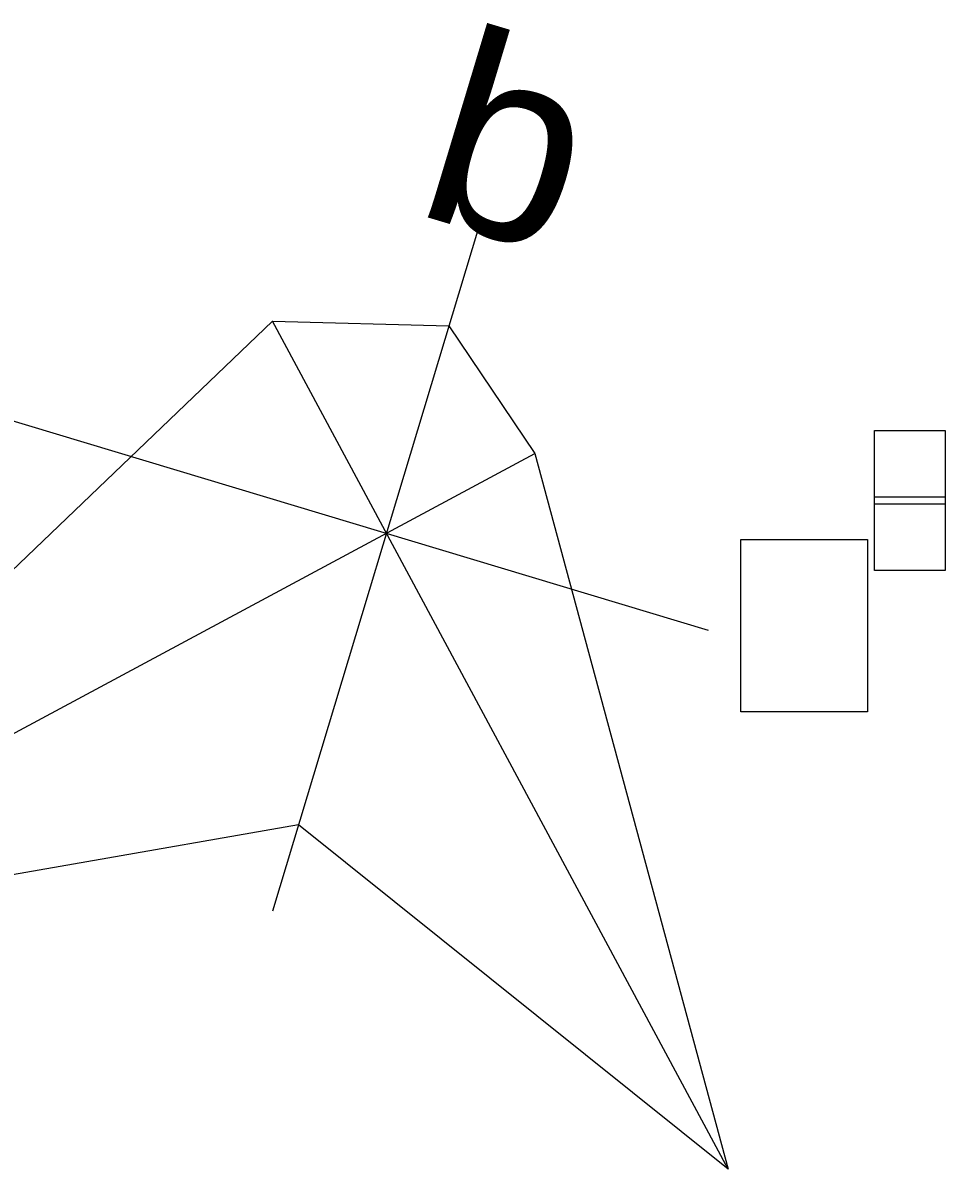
# Model space of a CAD drawing. Header units: millimetres. Extents: x 1591 to 239243, y -15958 to 82755.
# Drawn here: x 90595 to 116072, y -15958 to 15718 of the extents above; entities that cross this region are included whole.
import ezdxf

# ---------------------------------------------------------------- set-up
doc = ezdxf.new("R2010")
doc.units = ezdxf.units.MM
doc.linetypes.add('Dash', pattern=[6.35, 3.175, -3.175])
for name, color, linetype, lineweight in [('G-ANNO-REFR', 1, 'Dash', 18), ('HOA GIO_TIEN GIANG_dwg-1', 250, 'Continuous', 18), ('TEXT', 7, 'Continuous', 9), ('TEXT-1', 7, 'Continuous', 18)]:
    doc.layers.add(name, color=color, linetype=linetype, lineweight=lineweight)
doc.styles.add('Arial', font='arial_0.ttf', dxfattribs={"height": 5335.983317})
picture_1 = doc.add_image_def('image1.pdf', size_in_pixel=(6577, 8958))
picture_2 = doc.add_image_def('image2.pdf', size_in_pixel=(4758, 4958))
picture_3 = doc.add_image_def('image3.pdf', size_in_pixel=(4758, 4958))

# ---------------------------------------------------------------- blocks, each defined once
blk = doc.blocks.new('HOA GIO_TIEN GIANG_dwg-1605386-TỔNG THỂ_HOA GIÓ')
at = {"layer": 'TEXT'}
for p, q in [((8395, 10147), (2680, -8828)), ((15264, -15958), (2679, 7475)), ((-5985, 5174), (14714, -1060)), ((-15264, -9710), (9926, 3819))]:
    blk.add_line(p, q, dxfattribs=at)
at = {"layer": 'TEXT', "flags": 128}
blk.add_lwpolyline([(7552, 7347), (9926, 3819), (15264, -15958), (3396, -6448), (-15264, -9710), (2679, 7475), (7552, 7347), (9926, 3819), (15264, -15958), (3396, -6448), (-15264, -9710), (2679, 7475)], close=True, dxfattribs=at)
at = {"layer": 'TEXT-1', "insert": (8045, 15591), "char_height": 5336, "width": 4124.3, "attachment_point": 1, "rotation": 343.2379, "line_spacing_factor": 0.941778, "style": 'Arial'}
blk.add_mtext('b', dxfattribs=at)

msp = doc.modelspace()

# ---------------------------------------------------------------- block references
at = {"layer": 'HOA GIO_TIEN GIANG_dwg-1'}
msp.add_blockref('HOA GIO_TIEN GIANG_dwg-1605386-TỔNG THỂ_HOA GIÓ', (94812.6, 0), dxfattribs=at)

# ---------------------------------------------------------------- pictures from other files: only their frames are drawn
at = {"layer": 'G-ANNO-REFR'}
image = msp.add_image(picture_3, insert=(114121.8, 2418.9), size_in_units=(1950, 2032), dxfattribs=at)
image.dxf.flags = 7
image = msp.add_image(picture_2, insert=(114121.8, 586.2), size_in_units=(1950, 2032), dxfattribs=at)
image.dxf.flags = 7
image = msp.add_image(picture_1, insert=(110426.8, -3325.4), size_in_units=(3500, 4767.1), dxfattribs=at)
image.dxf.flags = 7

doc.saveas('drawing.dxf')
